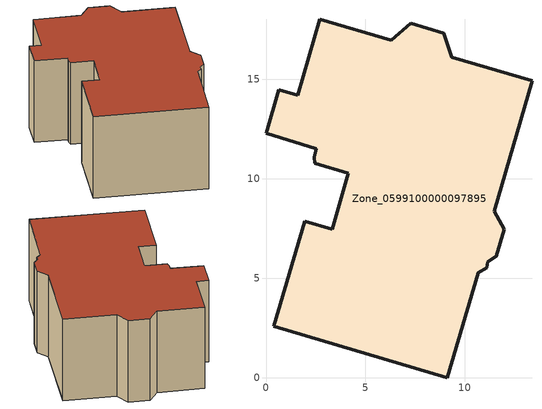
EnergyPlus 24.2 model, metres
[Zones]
Zone_0599100000097895
 floor ground (C_G): 4.15,10.27 2.45,10.77 2.43,11.09 2.54,11.51 0,12.28 0.63,14.48 1.6,14.2 2.7,18.02 6.31,16.98 7.29,17.82 8.94,17.32 9.35,16.11 13.38,14.94 11.49,8.36 11.99,7.46 11.59,6.11 11.17,5.83 11.1,5.52 10.67,5.28 9.11,0 0.4,2.58 1.96,7.86 3.32,7.45 z0
 wall outside (C_F): 9.35,16.11 8.94,17.32 7.29,17.82 6.31,16.98 2.7,18.02 1.6,14.2 0.63,14.48 0,12.28 2.54,11.51 2.43,11.09 2.45,10.77 4.15,10.27 3.32,7.45 1.96,7.86 0.4,2.58 9.11,0 10.67,5.28 11.1,5.52 11.17,5.83 11.59,6.11 11.99,7.46 11.49,8.36 13.38,14.94 9.35,16.11 z0:7.29
 roof outside (C_R): 2.45,10.77 4.15,10.27 3.32,7.45 1.96,7.86 0.4,2.58 9.11,0 10.67,5.28 11.1,5.52 11.17,5.83 11.59,6.11 11.99,7.46 11.49,8.36 13.38,14.94 9.35,16.11 8.94,17.32 7.29,17.82 6.31,16.98 2.7,18.02 1.6,14.2 0.63,14.48 0,12.28 2.54,11.51 2.43,11.09 z7.29
[BUILDING]
Pand.0599100000097895: North Axis=0; Terrain=City; Loads Convergence Tolerance Value=0.04; Temperature Convergence Tolerance Value=0.4; Solar Distribution=FullExterior; Maximum Number of Warmup Days=25; Minimum Number of Warmup Days=1
[Site:Location]
Rotterdam.The.Hague.AP_ZH_NLD Design_Conditions: Latitude=51.96; Longitude=4.45; Time Zone=1; Elevation=-4.5
[SITE:GROUNDTEMPERATURE:BUILDINGSURFACE]
18, 18, 18, 18, 18, 18, 18, 18, 18, 18, 18, 18
[MATERIAL] Thermal Absorptance=0.9; Solar Absorptance=0.7; Visible Absorptance=0.7
Name | Roughness | Thickness | Conductivity | Density | Specific Heat
G.D.1965 | MediumSmooth | 0.15 | 1 | 540 | 1210
F.D.1965 | Rough | 0.3 | 0.857143 | 1920 | 840
R.D.1965 | MediumRough | 0.2 | 0.08 | 1500 | 1000
[CONSTRUCTION]
C_G: G.D.1965
C_F: F.D.1965
C_R: R.D.1965
[ZONE]
Zone_0599100000097895: Type=1; Multiplier=1; Ceiling Height=Autocalculate; Volume=Autocalculate; Floor Area=autocalculate; Part of Total Floor Area=Yes
[ZONEINFILTRATION:DESIGNFLOWRATE]
Infil_Zone_0599100000097895: Zone or ZoneList or Space or SpaceList=Zone_0599100000097895; Schedule=AlwaysOn; Design Flow Rate Calculation Method=Flow/Area; Flow Rate per Floor Area=0.0042; Constant Term Coefficient=1; Temperature Term Coefficient=0; Velocity Term Coefficient=0; Velocity Squared Term Coefficient=0
[HVACTEMPLATE:ZONE:IDEALLOADSAIRSYSTEM]
Zone_0599100000097895: Maximum Heating Supply Air Temperature=50; Minimum Cooling Supply Air Temperature=13; Maximum Heating Supply Air Humidity Ratio=0.0156; Minimum Cooling Supply Air Humidity Ratio=0.0077; Heating Limit=NoLimit; Cooling Limit=NoLimit; Dehumidification Control Type=ConstantSensibleHeatRatio; Cooling Sensible Heat Ratio=0.7; Dehumidification Setpoint=60; Humidification Control Type=None; Humidification Setpoint=30; Outdoor Air Method=None; Outdoor Air Flow Rate per Person=0.00944; Outdoor Air Flow Rate per Zone Floor Area=0; Outdoor Air Flow Rate per Zone=0; Demand Controlled Ventilation Type=None; Outdoor Air Economizer Type=NoEconomizer; Heat Recovery Type=None; Sensible Heat Recovery Effectiveness=0.7; Latent Heat Recovery Effectiveness=0.65
[ZONECONTROL:THERMOSTAT]
ThermostatControl_Zone_0599100000097895: Zone or ZoneList=Zone_0599100000097895; Control Type Schedule=DualSetpointControlType; Control 1=Thermostat_Zone_0599100000097895; Temperature Difference Between Cutout And Setpoint=0
[THERMOSTATSETPOINT:DUALSETPOINT]
Thermostat_Zone_0599100000097895: Heating Setpoint Temperature Schedule=HeatingSetpoint_Zone_0599100000097895; Cooling Setpoint Temperature Schedule=CoolingSetpoint_Zone_0599100000097895
[SCHEDULE:COMPACT]
HeatingSetpoint_Zone_0599100000097895: Through: 12/31, For: AllDays, Until: 24:00, 21
CoolingSetpoint_Zone_0599100000097895: Through: 12/31, For: AllDays, Until: 24:00, 24
DualSetpointControlType: Through: 12/31, For: AllDays, Until: 24:00, 4
AlwaysOn: Through: 12/31, For: AllDays, Until: 24:00, 1
